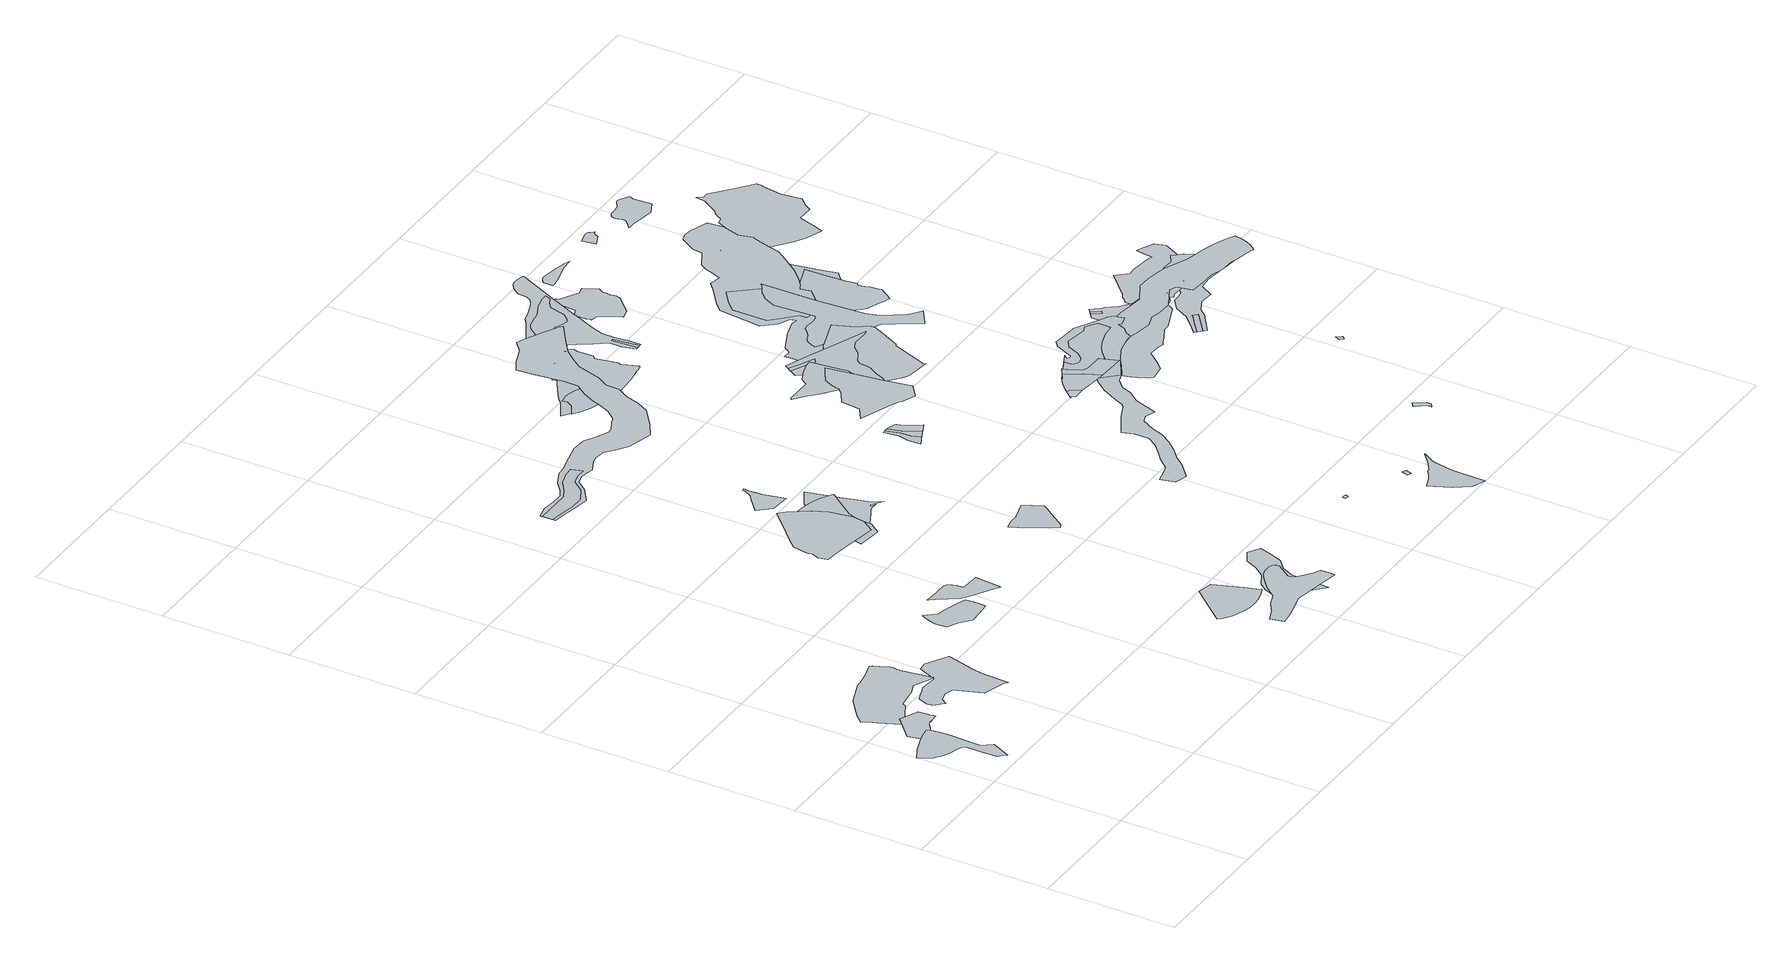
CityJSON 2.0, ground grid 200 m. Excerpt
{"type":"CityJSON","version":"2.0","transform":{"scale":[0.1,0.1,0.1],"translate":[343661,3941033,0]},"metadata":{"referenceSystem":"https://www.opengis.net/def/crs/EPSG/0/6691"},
"CityObjects":{
"object1":{"type":"GenericCityObject","attributes":{"prefecture":"14","disasterType":"1","areaType":"1","zoneNumber":"151-H26-34009","zoneName":"川尻9","status":"0"},"geometry":[{"type":"MultiSurface","lod":"1","boundaries":[[[0,1,2,3,4,5,6,7,8,9,10,11,12,13,14,15,16,17,18,19,20,21,22,23,24,25,26,27,28,29,30,31,32]]]}]},
"object2":{"type":"GenericCityObject","attributes":{"prefecture":"14","disasterType":"1","areaType":"1","zoneNumber":"151-H26-34009","zoneName":"川尻9","status":"0"},"geometry":[{"type":"MultiSurface","lod":"1","boundaries":[[[33,34,35,36,37,38,39,40,41,42,43,44,45,46,47,48,49,50,51,52]]]}]},
"object3":{"type":"GenericCityObject","attributes":{"prefecture":"14","disasterType":"1","areaType":"1","zoneNumber":"151-H26-34009","zoneName":"川尻9","status":"0"},"geometry":[{"type":"MultiSurface","lod":"1","boundaries":[[[53,54,55,56,57,58,59,60,61,62,63,64,65,66,67,68,69,70,71,72,73,74,75,76,77,78,79,80,81,82,83]]]}]},
"object4":{"type":"GenericCityObject","attributes":{"prefecture":"14","disasterType":"1","areaType":"2","zoneNumber":"151-H26-34009","zoneName":"川尻9","status":"0"},"geometry":[{"type":"MultiSurface","lod":"1","boundaries":[[[84,85,86,87,65,66,67,68,69,70,71,72,88,89,90,91,92,93,94]]]}]},
"object5":{"type":"GenericCityObject","attributes":{"prefecture":"14","disasterType":"1","areaType":"1","zoneNumber":"151-H26-34009","zoneName":"川尻9","status":"0"},"geometry":[{"type":"MultiSurface","lod":"1","boundaries":[[[95,96,97,98,99,100,101,102,103,104,105,106,107,108,109,110,111,112,113,114,115,116,117,118,119,120,121,122,123]]]}]},
"object6":{"type":"GenericCityObject","attributes":{"prefecture":"14","disasterType":"1","areaType":"1","zoneNumber":"151-H26-34008","zoneName":"川尻8","status":"0"},"geometry":[{"type":"MultiSurface","lod":"1","boundaries":[[[124,125,126,127,128,129,130,131,132,133,134,135,136,137,138,139,140,141,142,143,144]]]}]},
"object7":{"type":"GenericCityObject","attributes":{"prefecture":"14","disasterType":"1","areaType":"1","zoneNumber":"151-H26-34008","zoneName":"川尻8","status":"0"},"geometry":[{"type":"MultiSurface","lod":"1","boundaries":[[[145,146,147,148,149,150,151,152,153,154,155,156,157,158,159,160,161,162,163,164,165,166,167]]]}]},
"object8":{"type":"GenericCityObject","attributes":{"prefecture":"14","disasterType":"2","areaType":"1","zoneNumber":81952,"zoneName":"小松川左支流1","status":"0"},"geometry":[{"type":"MultiSurface","lod":"1","boundaries":[[[168,169,170,171,172,173,174,175,176,177,178,179,180,181,182,183,184,185,186]]]}]},
"object9":{"type":"GenericCityObject","attributes":{"prefecture":"14","disasterType":"2","areaType":"1","zoneNumber":81913,"zoneName":"小松川右支流1","status":"0"},"geometry":[{"type":"MultiSurface","lod":"1","boundaries":[[[187,188,189,190,191,192,193,194,195,196,197,198,199,200,201,202,203,204,205,206,207,208,209,210,211,212,213,214,215,216]]]}]},
"object10":{"type":"GenericCityObject","attributes":{"prefecture":"14","disasterType":"1","areaType":"1","zoneNumber":"151-H26-34003","zoneName":"川尻3","status":"0"},"geometry":[{"type":"MultiSurface","lod":"1","boundaries":[[[217,218,219,220,221,222,223,224,225,226,227,228,229,230,231,232,233,234,235,236,237,238,239]]]}]},
"object11":{"type":"GenericCityObject","attributes":{"prefecture":"14","disasterType":"2","areaType":"2","zoneNumber":81933,"zoneName":"宝沢","status":"0"},"geometry":[{"type":"MultiSurface","lod":"1","boundaries":[[[240,241,242,243,244,245,246,247,248,249,250,251,252,253,254,255,256]]]}]},
"object12":{"type":"GenericCityObject","attributes":{"prefecture":"14","disasterType":"2","areaType":"1","zoneNumber":81914,"zoneName":"小松川左支流2","status":"0"},"geometry":[{"type":"MultiSurface","lod":"1","boundaries":[[[257,258,259,260,261,262,263,264,265,266,267,268,269,270,271,272,273,274,275,276,277,278,279,280,281]]]}]},
"object13":{"type":"GenericCityObject","attributes":{"prefecture":"14","disasterType":"2","areaType":"1","zoneNumber":81946,"zoneName":"本沢右支流1","status":"0"},"geometry":[{"type":"MultiSurface","lod":"1","boundaries":[[[282,283,284,285,286,287,288,289,290,291,292,293,294,295,296,297,298,299,300,301,302,303]]]}]},
"object14":{"type":"GenericCityObject","attributes":{"prefecture":"14","disasterType":"1","areaType":"1","zoneNumber":"151-H26-34003","zoneName":"川尻3","status":"0"},"geometry":[{"type":"MultiSurface","lod":"1","boundaries":[[[304,305,306,307,308,309,310,311,312,313,314,315,316,317,318,319,320,321,322,323,324,325,326,327,328,329]]]}]},
"object15":{"type":"GenericCityObject","attributes":{"prefecture":"14","disasterType":"1","areaType":"1","zoneNumber":"151-H26-34003","zoneName":"川尻3","status":"0"},"geometry":[{"type":"MultiSurface","lod":"1","boundaries":[[[330,331,332,333,334,335,336,337,338,339,340,341,342,343,344,345,346,347,348,349,350]]]}]},
"object16":{"type":"GenericCityObject","attributes":{"prefecture":"14","disasterType":"1","areaType":"2","zoneNumber":"151-H26-34003","zoneName":"川尻3","status":"0"},"geometry":[{"type":"MultiSurface","lod":"1","boundaries":[[[351,352,353,333,334,335,336,354,355,356,357,348,349,358]]]}]},
"object17":{"type":"GenericCityObject","attributes":{"prefecture":"14","disasterType":"1","areaType":"1","zoneNumber":"151-H26-34008","zoneName":"川尻8","status":"0"},"geometry":[{"type":"MultiSurface","lod":"1","boundaries":[[[359,360,361,362,363,364,365,366,367,368,369,370,371,372,373,374,375,376,377]]]}]},
"object18":{"type":"GenericCityObject","attributes":{"prefecture":"14","disasterType":"2","areaType":"1","zoneNumber":81933,"zoneName":"宝沢","status":"0"},"geometry":[{"type":"MultiSurface","lod":"1","boundaries":[[[378,379,380,381,382,383,384,385,386,387,388,389,390,391,392,393,394,395,396,397,398,399,400,401,402,403,404,405,406,407,408,409,410,411,412,413,414,415,416,417,418,419,420,421,422,423,424,425,426,427,428,429,430,431,432,433,434,435,436,437,438,439,440,441]]]}]},
"object19":{"type":"GenericCityObject","attributes":{"prefecture":"14","disasterType":"1","areaType":"2","zoneNumber":"151-H26-34001","zoneName":"川尻1","status":"0"},"geometry":[{"type":"MultiSurface","lod":"1","boundaries":[[[442,443,444,445,446,447,448,449,450,451,452,453,454,455,456,457,458,459,460,461,462]]]}]},
"object20":{"type":"GenericCityObject","attributes":{"prefecture":"14","disasterType":"2","areaType":"2","zoneNumber":81915,"zoneName":"小松川左支流3","status":"0"},"geometry":[{"type":"MultiSurface","lod":"1","boundaries":[[[463,464,465,466,467]]]}]},
"object21":{"type":"GenericCityObject","attributes":{"prefecture":"14","disasterType":"1","areaType":"1","zoneNumber":"151-H26-34001","zoneName":"川尻1","status":"0"},"geometry":[{"type":"MultiSurface","lod":"1","boundaries":[[[468,469,470,471,472,473,474,475,476,477,478,479,480,481,482,483,484,485,486,487,488,489,490,491,492,493,494,495]]]}]},
"object22":{"type":"GenericCityObject","attributes":{"prefecture":"14","disasterType":"1","areaType":"2","zoneNumber":"151-H26-34003","zoneName":"川尻3","status":"0"},"geometry":[{"type":"MultiSurface","lod":"1","boundaries":[[[496,497,498,499,500,501,502,503,504,505,506,507]]]}]},
"object23":{"type":"GenericCityObject","attributes":{"prefecture":"14","disasterType":"1","areaType":"1","zoneNumber":"151-H26-34003","zoneName":"川尻3","status":"0"},"geometry":[{"type":"MultiSurface","lod":"1","boundaries":[[[508,499,500,501,509,510,511,512,513,514,515,516,517,518,505,506,519,520,521]]]}]},
"object24":{"type":"GenericCityObject","attributes":{"prefecture":"14","disasterType":"1","areaType":"1","zoneNumber":"151-H26-34001","zoneName":"川尻1","status":"0"},"geometry":[{"type":"MultiSurface","lod":"1","boundaries":[[[522,523,524,525,526,527,528,529,530,531,532,533,534,535,536,537,538,539,540,541,542,543,544,545,546,547,548,549,550,551,552,553,554,555,556,557,558,559,560]]]}]},
"object25":{"type":"GenericCityObject","attributes":{"prefecture":"14","disasterType":"1","areaType":"2","zoneNumber":"151-H26-34001","zoneName":"川尻1","status":"0"},"geometry":[{"type":"MultiSurface","lod":"1","boundaries":[[[561,527,528,529,562,563,564,565,566,567,568,569,570,571,572,573,574,575,576,577,578,579,580,581]]]}]},
"object26":{"type":"GenericCityObject","attributes":{"prefecture":"14","disasterType":"2","areaType":"2","zoneNumber":81916,"zoneName":"小松川左支流4","status":"0"},"geometry":[{"type":"MultiSurface","lod":"1","boundaries":[[[582,583,584,585,586]]]}]},
"object27":{"type":"GenericCityObject","attributes":{"prefecture":"14","disasterType":"1","areaType":"1","zoneNumber":"151-H26-34011","zoneName":"川尻11","status":"0"},"geometry":[{"type":"MultiSurface","lod":"1","boundaries":[[[587,588,589,590,591,592,593,594,595,596,597,598,599,600,601,602,603,604,605,606]]]}]},
"object28":{"type":"GenericCityObject","attributes":{"prefecture":"14","disasterType":"2","areaType":"1","zoneNumber":81947,"zoneName":"本沢右支流2","status":"0"},"geometry":[{"type":"MultiSurface","lod":"1","boundaries":[[[607,608,609,610,611,612,613,614,615,616,617,618,619,620,621,622,623,624,625]]]}]},
"object29":{"type":"GenericCityObject","attributes":{"prefecture":"14","disasterType":"1","areaType":"1","zoneNumber":"151-H26-34002","zoneName":"川尻2","status":"0"},"geometry":[{"type":"MultiSurface","lod":"1","boundaries":[[[626,627,628,629,630,631,632,633,634,635,636,637,638,639,640,641,642,643,644,645,646,647,648]]]}]},
"object30":{"type":"GenericCityObject","attributes":{"prefecture":"14","disasterType":"1","areaType":"2","zoneNumber":"151-H26-34002","zoneName":"川尻2","status":"0"},"geometry":[{"type":"MultiSurface","lod":"1","boundaries":[[[627,628,629,630,631,632,633,649,650,651,652,653,654,640,655,656,657,658,659]]]}]},
"object31":{"type":"GenericCityObject","attributes":{"prefecture":"14","disasterType":"2","areaType":"2","zoneNumber":81947,"zoneName":"本沢右支流2","status":"0"},"geometry":[{"type":"MultiSurface","lod":"1","boundaries":[[[660,661,662,663,664,665,666]]]}]},
"object32":{"type":"GenericCityObject","attributes":{"prefecture":"14","disasterType":"1","areaType":"1","zoneNumber":"151-H26-34001","zoneName":"川尻1","status":"0"},"geometry":[{"type":"MultiSurface","lod":"1","boundaries":[[[667,668,669,670,671,672,673,674,675,676,677,678,679,680,681,682,683,684,685,686,687,688,689,690,691,692,693,694,695,696,697,698,699,700,701,702,703,704,705,706,707,708,709,710,711,712,713,714,715,716,717,718,719,720,721]]]}]},
"object33":{"type":"GenericCityObject","attributes":{"prefecture":"14","disasterType":"2","areaType":"2","zoneNumber":81932,"zoneName":"境川右支流1","status":"0"},"geometry":[{"type":"MultiSurface","lod":"1","boundaries":[[[722,723,724,725,726,727,728]]]}]},
"object34":{"type":"GenericCityObject","attributes":{"prefecture":"14","disasterType":"2","areaType":"2","zoneNumber":81948,"zoneName":"本沢左支流1","status":"0"},"geometry":[{"type":"MultiSurface","lod":"1","boundaries":[[[729,730,731,732,733,734,735,736,737]]]}]},
"object35":{"type":"GenericCityObject","attributes":{"prefecture":"14","disasterType":"2","areaType":"1","zoneNumber":81932,"zoneName":"境川右支流1","status":"0"},"geometry":[{"type":"MultiSurface","lod":"1","boundaries":[[[738,739,740,741,742,743,744,745,746,747,748,749,750,751,752,753,754,755,756,757,758,759,760,761,762,763,764,765,766,767,768,769,770,771,772,773]]]}]},
"object36":{"type":"GenericCityObject","attributes":{"prefecture":"14","disasterType":"2","areaType":"1","zoneNumber":81948,"zoneName":"本沢左支流1","status":"0"},"geometry":[{"type":"MultiSurface","lod":"1","boundaries":[[[774,775,776,777,778,779,780,781,782,783,784,785,786,787,788,789,790,791,792,793,794]]]}]},
"object37":{"type":"GenericCityObject","attributes":{"prefecture":"14","disasterType":"1","areaType":"1","zoneNumber":"151-H26-34002","zoneName":"川尻2","status":"0"},"geometry":[{"type":"MultiSurface","lod":"1","boundaries":[[[795,796,797,798,799,800,801,802,803,804,805,806,807,808,809,810,811,812,813,814,815,816,817,818,819,820,821,822,823]]]}]},
"object38":{"type":"GenericCityObject","attributes":{"prefecture":"14","disasterType":"1","areaType":"2","zoneNumber":"151-H26-34001","zoneName":"川尻1","status":"0"},"geometry":[{"type":"MultiSurface","lod":"1","boundaries":[[[824,825,826,827,828,829,830,831,687,689,690,691,692,693,694,695,696,697,698,699,700,701,702,703]]]}]},
"object39":{"type":"GenericCityObject","attributes":{"prefecture":"14","disasterType":"1","areaType":"2","zoneNumber":"151-H26-34007","zoneName":"川尻7","status":"0"},"geometry":[{"type":"MultiSurface","lod":"1","boundaries":[[[832,833,834,835,836,837,838,839,840,841,842,843,844,845,846,847,848,849]]]}]},
"object40":{"type":"GenericCityObject","attributes":{"prefecture":"14","disasterType":"1","areaType":"1","zoneNumber":"151-H26-34007","zoneName":"川尻7","status":"0"},"geometry":[{"type":"MultiSurface","lod":"1","boundaries":[[[844,845,846,847,848,850,851,852,853,854,855,856,835,836,837,838,857,858,859,860,861,862,863,864,865,843]]]}]},
"object41":{"type":"GenericCityObject","attributes":{"prefecture":"14","disasterType":"1","areaType":"1","zoneNumber":"151-H26-34001","zoneName":"川尻1","status":"0"},"geometry":[{"type":"MultiSurface","lod":"1","boundaries":[[[866,867,868,869,870,871,872,873,874,875,876,877,878,879,880,881,882,883,884,885,886,887,888,889,890,891,892,893,894,895,896]]]}]},
"object42":{"type":"GenericCityObject","attributes":{"prefecture":"14","disasterType":"1","areaType":"2","zoneNumber":"151-H26-34001","zoneName":"川尻1","status":"0"},"geometry":[{"type":"MultiSurface","lod":"1","boundaries":[[[897,898,899,900,901,902,903,904,905,906,907,908,909,910,911,912]]]}]},
"object43":{"type":"GenericCityObject","attributes":{"prefecture":"14","disasterType":"2","areaType":"2","zoneNumber":81917,"zoneName":"小松川左支流5","status":"0"},"geometry":[{"type":"MultiSurface","lod":"1","boundaries":[[[913,914,915,916,917,918,919]]]}]},
"object44":{"type":"GenericCityObject","attributes":{"prefecture":"14","disasterType":"1","areaType":"2","zoneNumber":"151-H26-34007","zoneName":"川尻7","status":"0"},"geometry":[{"type":"MultiSurface","lod":"1","boundaries":[[[920,921,922,923,924,925,926,927,928,929,930,931,932,933,934,935,936,937,938,939,940,941,942,943,944,945,946,947,948]]]}]},
"object45":{"type":"GenericCityObject","attributes":{"prefecture":"14","disasterType":"2","areaType":"1","zoneNumber":81930,"zoneName":"本沢右支流3","status":"0"},"geometry":[{"type":"MultiSurface","lod":"1","boundaries":[[[949,950,951,952,953,954,955,956,957,958,959,960,961,962,963,964,965,966,967,968,969,970,971,972,973,974,975,976,977,978,979,980,981,982,983,984,985,986,987]]]}]},
"object46":{"type":"GenericCityObject","attributes":{"prefecture":"14","disasterType":"1","areaType":"1","zoneNumber":"151-H26-34007","zoneName":"川尻7","status":"0"},"geometry":[{"type":"MultiSurface","lod":"1","boundaries":[[[988,989,990,991,992,993,994,995,996,997,998,999,1000,1001,1002,1003,1004,1005,1006,1007,1008,1009,1010,1011,1012,1013,1014,1015,1016,1017,1018,1019,1020,1021,1022,947,1023,1024,1025,1026,1027,1028,1029,1030]]]}]},
"object47":{"type":"GenericCityObject","attributes":{"prefecture":"14","disasterType":"1","areaType":"2","zoneNumber":"151-H26-34002","zoneName":"川尻2","status":"0"},"geometry":[{"type":"MultiSurface","lod":"1","boundaries":[[[1031,1032,1033,1034,1035,1036,1037,1038,1039,1040,1041,1042,1043,1044,1045,1046,1047,1048]]]}]},
"object48":{"type":"GenericCityObject","attributes":{"prefecture":"14","disasterType":"2","areaType":"1","zoneNumber":81924,"zoneName":"穴川右支流1","status":"0"},"geometry":[{"type":"MultiSurface","lod":"1","boundaries":[[[1049,1050,1051,1052,1053,1054,1055,1056,1057,1058,1059,1060,1061,1062,1063,1064,1065,1066,1067,1068,1069,1070,1071,1072,1073,1074,1075,1076,1077,1078,1079,1080,1081,1082,1083,1084,1085,1086,1087,1088,1089,1090,1091,1092,1093,1094,1095,1096,1097,1098,1099,1100,1101,1102,1103,1104,1105,1106,1107,1108,1109,1110,1111,1112,1113,1114,1115,1116,1117,1118,1119,1120,1121,1122,1123,1124,1125]]]}]},
"object49":{"type":"GenericCityObject","attributes":{"prefecture":"14","disasterType":"2","areaType":"2","zoneNumber":81930,"zoneName":"本沢右支流3","status":"0"},"geometry":[{"type":"MultiSurface","lod":"1","boundaries":[[[1126,1127,1128,1129,1130,1131,1132]]]}]},
"object50":{"type":"GenericCityObject","attributes":{"prefecture":"14","disasterType":"1","areaType":"1","zoneNumber":"151-H26-34001","zoneName":"川尻1","status":"0"},"geometry":[{"type":"MultiSurface","lod":"1","boundaries":[[[1133,1134,1135,1136,1137,1138,1139,1140,1141,1142,1143,1144,1145,1146,1147,1148]]]}]},
"object51":{"type":"GenericCityObject","attributes":{"prefecture":"14","disasterType":"1","areaType":"1","zoneNumber":"151-H26-34002","zoneName":"川尻2","status":"0"},"geometry":[{"type":"MultiSurface","lod":"1","boundaries":[[[1149,1150,1151,1152,1153,1154,1155,1156,1157,1158,1159,1160,1161,1162,1163,1164,1165,1166,1167,1168,1169,1170,1171,1172,1173,1174,1175,1176,1177,1178,1179,1180,1181,1182,1183,1184,1185,1186,1187,1188,1189,1190,1191,1192,1193,1194,1195,1196,1197,1198,1199,1200,1201,1202,1203,1204,1205,1206]]]}]},
"object52":{"type":"GenericCityObject","attributes":{"prefecture":"14","disasterType":"1","areaType":"1","zoneNumber":"151-H26-34007","zoneName":"川尻7","status":"0"},"geometry":[{"type":"MultiSurface","lod":"1","boundaries":[[[1207,1208,1209,1210,1211,1212,1213,1214,1215,1216,1217,1218,1219,1220,1221,1222,1223,1224,1225,1226,1227,1228,1229,1230,1231,1232,1233,1234,1235,1236,1237,1238,1239,1240,1241]]]}]},
"object53":{"type":"GenericCityObject","attributes":{"prefecture":"14","disasterType":"1","areaType":"1","zoneNumber":"151-H26-34002","zoneName":"川尻2","status":"0"},"geometry":[{"type":"MultiSurface","lod":"1","boundaries":[[[1242,1243,1244,1245,1246,1247,1248,1249,1250,1251,1252,1253,1254,1255,1256,1257,1258,1259,1260,1261,1262,1263,1264,1265,1266,1267,1268,1269,1270,1271]]]}]},
"object54":{"type":"GenericCityObject","attributes":{"prefecture":"14","disasterType":"2","areaType":"1","zoneNumber":81949,"zoneName":"本沢右支流4","status":"0"},"geometry":[{"type":"MultiSurface","lod":"1","boundaries":[[[1272,1273,1274,1275,1276,1277,1278,1279,1280,1281,1282,1283,1284,1285,1286,1287,1288,1289,1290,1291,1292,1293,1294,1295]]]}]},
"object55":{"type":"GenericCityObject","attributes":{"prefecture":"14","disasterType":"2","areaType":"2","zoneNumber":81927,"zoneName":"穴川左支流1","status":"0"},"geometry":[{"type":"MultiSurface","lod":"1","boundaries":[[[1296,1297,1298,1299,1300]]]}]},
"object56":{"type":"GenericCityObject","attributes":{"prefecture":"14","disasterType":"2","areaType":"2","zoneNumber":81922,"zoneName":"穴川右支流2","status":"0"},"geometry":[{"type":"MultiSurface","lod":"1","boundaries":[[[1301,1302,1303,1304,1305,1306,1307,1308,1309]]]}]},
"object57":{"type":"GenericCityObject","attributes":{"prefecture":"14","disasterType":"2","areaType":"2","zoneNumber":81921,"zoneName":"穴川右支流4","status":"0"},"geometry":[{"type":"MultiSurface","lod":"1","boundaries":[[[1310,1311,1312,1313,1314]]]}]},
"object58":{"type":"GenericCityObject","attributes":{"prefecture":"14","disasterType":"2","areaType":"1","zoneNumber":81927,"zoneName":"穴川左支流1","status":"0"},"geometry":[{"type":"MultiSurface","lod":"1","boundaries":[[[1315,1316,1317,1318,1319,1320,1321,1322,1323,1324,1325,1326,1327,1328,1329,1330,1331,1332,1333,1334,1335,1336,1337,1338]]]}]},
"object59":{"type":"GenericCityObject","attributes":{"prefecture":"14","disasterType":"1","areaType":"1","zoneNumber":"151-H26-34001","zoneName":"川尻1","status":"0"},"geometry":[{"type":"MultiSurface","lod":"1","boundaries":[[[1339,1340,1341,1342,1343,1344,1345,1346,1347,1348]]]}]},
"object60":{"type":"GenericCityObject","attributes":{"prefecture":"14","disasterType":"1","areaType":"2","zoneNumber":"151-H26-34001","zoneName":"川尻1","status":"0"},"geometry":[{"type":"MultiSurface","lod":"1","boundaries":[[[1345,1347,1348,1349,1350,1351,1352]]]}]},
"object61":{"type":"GenericCityObject","attributes":{"prefecture":"14","disasterType":"1","areaType":"1","zoneNumber":"151-H26-34007","zoneName":"川尻7","status":"0"},"geometry":[{"type":"MultiSurface","lod":"1","boundaries":[[[1353,1354,1355,1356,1357,1358,1359,1360,1361,1362,1363,1364,1365,1366,1367]]]}]},
"object62":{"type":"GenericCityObject","attributes":{"prefecture":"14","disasterType":"2","areaType":"1","zoneNumber":81922,"zoneName":"穴川右支流2","status":"0"},"geometry":[{"type":"MultiSurface","lod":"1","boundaries":[[[1368,1369,1370,1371,1372,1373,1374,1375,1376,1377,1378,1379,1380,1381,1382,1383,1384,1385,1386,1387,1388,1389,1390,1391,1392,1393,1394,1395,1396,1397,1398,1399,1400,1401]]]}]},
"object63":{"type":"GenericCityObject","attributes":{"prefecture":"14","disasterType":"1","areaType":"1","zoneNumber":"151-H26-34001","zoneName":"川尻1","status":"0"},"geometry":[{"type":"MultiSurface","lod":"1","boundaries":[[[1402,1403,1404,1405,1406,1407,1408,1409,1410,1411,1412,1413,1414,1415,1416,1417,1418,1419,1420,1421,1422,1423,1424,1425,1426,1427,1428,1429]]]}]},
"object64":{"type":"GenericCityObject","attributes":{"prefecture":"14","disasterType":"1","areaType":"1","zoneNumber":"151-H26-34007","zoneName":"川尻7","status":"0"},"geometry":[{"type":"MultiSurface","lod":"1","boundaries":[[[1430,1431,1432,1433,1434,1435,1436,1437,1438,1439,1440,1441,1442,1443,1444,1445,1446,1447,1448,1449,1450,1451,1452,1453,1454,1455,1456,1457,1458,1459,1460,1461,1462,1463,1464,1465,1466,1467,1468,1469,1470]]]}]},
"object65":{"type":"GenericCityObject","attributes":{"prefecture":"14","disasterType":"1","areaType":"2","zoneNumber":"151-H26-34001","zoneName":"川尻1","status":"0"},"geometry":[{"type":"MultiSurface","lod":"1","boundaries":[[[1471,1472,1473,1474,1411,1412,1413,1414,1415,1416,1417,1418,1419,1420,1421,1422,1475]]]}]},
"object66":{"type":"GenericCityObject","attributes":{"prefecture":"14","disasterType":"1","areaType":"2","zoneNumber":"151-H26-34007","zoneName":"川尻7","status":"0"},"geometry":[{"type":"MultiSurface","lod":"1","boundaries":[[[1476,1477,1478,1479,1480,1481,1482,1483,1484,1485,1486,1487,1488,1489,1490,1491,1447,1492,1493,1494,1495,1496,1497,1498,1499,1500,1501,1502,1503,1504,1505,1506,1507,1508,1509,1510]]]}]},
"object67":{"type":"GenericCityObject","attributes":{"prefecture":"14","disasterType":"1","areaType":"1","zoneNumber":"151-H26-34002","zoneName":"川尻2","status":"0"},"geometry":[{"type":"MultiSurface","lod":"1","boundaries":[[[1511,1512,1513,1514,1515,1516,1517,1518,1519,1520,1521,1522,1523,1524,1525,1526,1527,1528,1529,1530,1531,1532,1533,1534,1535,1536,1537,1538,1539,1540,1541,1542,1543,1544,1545,1546]]]}]}
},
"vertices":[
[697,2185,0],[700,2192,0],[835,2479,0],[837,2480,0],[843,2483,0],[718,2630,0],[720,2681,0],[739,3134,0],[730,3301,0],[726,3348,0],[723,3372,0],[722,3375,0],[715,3402,0],[681,3465,0],[552,3449,0],[407,3399,0],[194,3326,0],[6,3226,0],[55,3139,0],[90,3076,0],[126,3028,0],[166,2998,0],[208,2968,0],[271,2931,0],[365,2890,0],[466,2862,0],[503,2845,0],[523,2835,0],[573,2800,0],[586,2785,0],[589,2513,0],[592,2291,0],[658,2238,0],
[486,3330,0],[708,3416,0],[714,3418,0],[763,3448,0],[800,3479,0],[826,3502,0],[835,3507,0],[853,3517,0],[876,3526,0],[931,3522,0],[877,3543,0],[941,3529,0],[1066,3534,0],[1059,3572,0],[1052,3633,0],[1052,3636,0],[1049,3703,0],[1044,3803,0],[760,3925,0],[419,3612,0],
[433,4350,0],[471,4263,0],[524,4140,0],[665,3815,0],[873,3915,0],[1091,4033,0],[1114,4097,0],[1112,4082,0],[1426,4130,0],[1596,4192,0],[1801,4083,0],[1913,4055,0],[1839,4549,0],[1838,4555,0],[1839,4593,0],[1845,4616,0],[1848,4646,0],[1848,4676,0],[1841,4707,0],[1821,4753,0],[1793,4811,0],[1783,4837,0],[1745,4929,0],[1714,4961,0],[1487,4889,0],[1283,4856,0],[1214,4850,0],[850,4717,0],[678,4585,0],[529,4469,0],[431,4354,0],
[1364,4446,0],[1531,4509,0],[1735,4497,0],[1851,4469,0],[1806,4784,0],[1722,4811,0],[1494,4737,0],[1314,4699,0],[1192,4680,0],[1164,4472,0],[1154,4398,0],
[1921,3253,0],[1951,3237,0],[2042,3208,0],[2190,3170,0],[2256,3142,0],[2313,3106,0],[2317,3205,0],[2324,3409,0],[2337,3552,0],[2359,3700,0],[2391,3808,0],[2486,4135,0],[2148,4334,0],[2012,4320,0],[1881,4024,0],[1615,4047,0],[1338,3952,0],[1276,3796,0],[1293,3726,0],[1304,3707,0],[1307,3702,0],[1319,3680,0],[1335,3659,0],[1349,3646,0],[1366,3629,0],[1422,3578,0],[1482,3672,0],[1618,3707,0],[1765,3672,0],
[3122,4543,0],[3287,4457,0],[3456,4318,0],[3618,4334,0],[3858,4352,0],[3862,4460,0],[3862,4490,0],[3863,4500,0],[3859,4565,0],[3859,4567,0],[3846,4666,0],[3699,4719,0],[3484,4779,0],[3350,4805,0],[3209,4975,0],[3207,4972,0],[3168,4884,0],[3140,4822,0],[3123,4766,0],[3122,4758,0],[3116,4717,0],
[3592,5114,0],[3599,5104,0],[3651,5033,0],[3753,4891,0],[3805,4822,0],[3828,4780,0],[3851,4747,0],[3896,4701,0],[3948,4669,0],[4214,4510,0],[4377,4412,0],[4414,4828,0],[4396,4830,0],[4122,4846,0],[4109,4949,0],[4106,4975,0],[4089,5019,0],[4083,5030,0],[4069,5055,0],[4051,5076,0],[4016,5102,0],[3713,5102,0],[3591,5118,0],
[5522,1208,0],[5632,1187,0],[5743,1182,0],[5854,1192,0],[5963,1218,0],[6067,1258,0],[6107,1281,0],[6101,1299,0],[6025,1517,0],[5949,1735,0],[5873,1953,0],[5638,1998,0],[5487,1823,0],[5336,1648,0],[5146,1434,0],[5197,1382,0],[5247,1342,0],[5321,1290,0],[5394,1254,0],
[6936,674,0],[6928,816,0],[6831,876,0],[6696,980,0],[6644,1020,0],[6602,1070,0],[6582,1141,0],[6745,1372,0],[6748,1407,0],[6741,1433,0],[6708,1462,0],[6671,1473,0],[6618,1479,0],[6549,1481,0],[6470,1457,0],[6407,1420,0],[6330,1363,0],[6188,1236,0],[6040,1058,0],[5851,993,0],[5693,881,0],[5505,808,0],[5558,600,0],[5757,629,0],[5968,676,0],[6160,732,0],[6388,693,0],[6616,654,0],[6843,615,0],[6932,600,0],
[4756,6680,0],[4758,6681,0],[4903,6877,0],[4922,7056,0],[4873,7416,0],[4873,7417,0],[4873,7419,0],[4778,7630,0],[4579,7912,0],[4480,8009,0],[4148,7680,0],[4116,7649,0],[3920,7453,0],[3849,7383,0],[3807,7148,0],[3817,7121,0],[3829,7082,0],[3777,6954,0],[3802,6859,0],[3807,6812,0],[3906,6804,0],[3967,6800,0],[4448,6727,0],
[2818,10594,0],[3020,10566,0],[3223,10525,0],[3446,10526,0],[3667,10646,0],[3795,10810,0],[3953,10851,0],[4098,10850,0],[4054,11024,0],[3912,11012,0],[3703,10948,0],[3543,10833,0],[3396,10752,0],[3210,10749,0],[3010,10758,0],[2810,10751,0],[2817,10625,0],
[6621,876,0],[6629,1107,0],[6713,1291,0],[6871,1428,0],[6954,1612,0],[7006,1815,0],[6830,1926,0],[6638,1810,0],[6551,1628,0],[6432,1467,0],[6228,1359,0],[6133,1242,0],[6044,1029,0],[5914,899,0],[5884,837,0],[5881,776,0],[5903,741,0],[5939,723,0],[5986,718,0],[6119,745,0],[6225,764,0],[6340,746,0],[6440,664,0],[6607,504,0],[6612,646,0],
[4297,7640,0],[4387,7428,0],[4477,7215,0],[4449,7017,0],[4434,6817,0],[4386,6621,0],[4757,6575,0],[4897,6759,0],[4895,6961,0],[4971,7153,0],[5110,7337,0],[5249,7522,0],[5292,7578,0],[5221,7626,0],[5110,7684,0],[4993,7730,0],[4872,7764,0],[4748,7786,0],[4623,7794,0],[4498,7788,0],[4373,7770,0],[4255,7740,0],
[4478,6710,0],[4465,6634,0],[4917,6796,0],[4980,6819,0],[5143,6907,0],[5191,6938,0],[5249,6953,0],[5255,6953,0],[5278,6950,0],[5305,6950,0],[5336,6950,0],[5355,6946,0],[5319,6956,0],[5278,6984,0],[5292,7004,0],[5307,7011,0],[5471,6893,0],[5419,6979,0],[5387,7031,0],[5364,7090,0],[5329,7225,0],[5268,7473,0],[5148,7959,0],[4883,7811,0],[4629,7471,0],[4464,7163,0],
[4563,8114,0],[4568,8113,0],[4884,8091,0],[4812,8384,0],[4809,8398,0],[4803,8433,0],[4798,8476,0],[4792,8547,0],[4791,8593,0],[4792,8611,0],[4796,8711,0],[4793,8710,0],[4790,8710,0],[4763,8708,0],[4762,8699,0],[4754,8662,0],[4732,8614,0],[4726,8602,0],[4696,8558,0],[4615,8491,0],[4396,8307,0],
[4677,8320,0],[4682,8319,0],[4829,8317,0],[4793,8535,0],[4774,8530,0],[4769,8530,0],[4699,8563,0],[4561,8445,0],
[5823,4967,0],[5903,4826,0],[6004,4654,0],[6111,4468,0],[6165,4492,0],[6184,4515,0],[6190,4524,0],[6300,4677,0],[6425,4854,0],[6474,4927,0],[6402,5087,0],[6334,5210,0],[6046,5127,0],[6041,5126,0],[5946,5125,0],[5908,5125,0],[5862,5118,0],[5824,5112,0],[5765,5092,0],
[6063,13042,0],[5883,12936,0],[5910,12672,0],[5935,12442,0],[5962,12217,0],[5955,11999,0],[5834,11835,0],[5736,11660,0],[5666,11471,0],[5590,11316,0],[5459,11163,0],[5371,11136,0],[5217,11055,0],[5150,11046,0],[4964,11121,0],[4769,11227,0],[4537,11248,0],[4281,11183,0],[4087,11135,0],[4029,11122,0],[3888,11108,0],[3665,11004,0],[3511,10881,0],[3384,10806,0],[3207,10808,0],[3005,10832,0],[2807,10787,0],[2821,10550,0],[3023,10520,0],[3226,10474,0],[3465,10438,0],[3695,10604,0],[3827,10763,0],[3966,10800,0],[4117,10774,0],[4184,10755,0],[4367,10848,0],[4478,10875,0],[4646,10851,0],[4794,10740,0],[4961,10623,0],[5363,10520,0],[5583,10650,0],[5877,10881,0],[5970,11060,0],[6048,11296,0],[6158,11463,0],[6164,11681,0],[6267,11854,0],[6335,12043,0],[6390,12242,0],[6511,12407,0],[6649,12565,0],[6835,12701,0],[7177,12935,0],[7121,12983,0],[6971,13065,0],[6887,13108,0],[6802,13150,0],[6717,13190,0],[6631,13228,0],[6544,13265,0],[6499,13284,0],[6334,13141,0],
[5395,11644,0],[5493,11588,0],[5558,11564,0],[5626,11541,0],[5789,11494,0],[5868,11472,0],[5870,11604,0],[5941,11705,0],[5955,11901,0],[5929,11919,0],[5888,11945,0],[5858,11965,0],[5768,11995,0],[5700,12009,0],[5634,12012,0],[5586,12007,0],[5523,11997,0],[5511,11993,0],[5528,11921,0],[5467,11822,0],[5294,11721,0],
[8705,1493,0],[8707,1443,0],[8766,1437,0],[8777,1486,0],[8741,1490,0],
[5241,11763,0],[5400,11643,0],[5497,11587,0],[5562,11563,0],[5631,11540,0],[5789,11495,0],[6129,11398,0],[6122,11473,0],[6120,11606,0],[6177,11743,0],[6326,12062,0],[6389,12261,0],[6389,12264,0],[6294,12565,0],[5976,12346,0],[5879,12287,0],[5845,12266,0],[5751,12202,0],[5633,12127,0],[5551,12074,0],[5524,12049,0],[5458,11990,0],[5372,11936,0],[5361,11930,0],[5295,11891,0],[5192,11835,0],[5182,11829,0],[5166,11820,0],
[7114,7569,0],[7116,7403,0],[7165,7263,0],[7206,7283,0],[7238,7299,0],[7259,7310,0],[7311,7332,0],[7244,7424,0],[7163,7584,0],[7111,7779,0],[7106,7779,0],[7058,7777,0],
[7009,7185,0],[7358,7353,0],[7375,7360,0],[7450,7392,0],[7396,7457,0],[7296,7624,0],[7273,7730,0],[7245,7740,0],[7179,7765,0],[7165,7770,0],[7138,7776,0],[7011,7774,0],[7041,7547,0],[6995,7382,0],
[5988,12213,0],[6002,12096,0],[5983,11987,0],[5822,11756,0],[5695,11401,0],[6089,11425,0],[6431,11447,0],[6541,11462,0],[6644,11481,0],[6702,11492,0],[6707,11493,0],[6772,11502,0],[6801,11507,0],[6807,11533,0],[6813,11545,0],[6729,11768,0],[6727,11804,0],[6736,11810,0],[6675,12157,0],[6677,12159,0],[6720,12198,0],[6714,12453,0],[6735,12503,0],[6730,12517,0],[6699,12592,0],[6697,12595,0],[6671,12639,0],[6621,12726,0],[6557,12700,0],[6322,12826,0],[6315,12771,0],[6287,12716,0],[6245,12668,0],[6211,12627,0],[6157,12567,0],[6077,12477,0],[6018,12451,0],[5969,12421,0],[5915,12382,0],
[5986,11419,0],[6639,11480,0],[6642,11538,0],[6660,11590,0],[6596,11840,0],[6655,11949,0],[6675,11965,0],[6581,12293,0],[6583,12295,0],[6645,12345,0],[6633,12588,0],[6625,12599,0],[6593,12647,0],[6464,12585,0],[6341,12461,0],[6340,12459,0],[6242,12314,0],[6191,12176,0],[6170,12026,0],[6103,11870,0],[5980,11679,0],
[9678,1107,0],[9651,1008,0],[9699,983,0],[9732,1079,0],[9698,1096,0],
[9676,315,0],[9837,93,0],[10046,8,0],[10052,455,0],[10056,508,0],[10061,569,0],[10078,688,0],[10106,825,0],[10142,922,0],[10181,987,0],[10228,1064,0],[10233,1072,0],[10084,944,0],[9904,811,0],[9878,819,0],[9796,761,0],[9783,752,0],[9700,703,0],[9696,701,0],[9529,634,0],
[7368,8361,0],[7163,8227,0],[7630,8049,0],[7813,7978,0],[7823,7948,0],[8038,7864,0],[8239,8026,0],[8195,8247,0],[8189,8281,0],[8159,8475,0],[8124,8703,0],[8039,9287,0],[7928,9228,0],[7767,9124,0],[7712,9017,0],[7681,8919,0],[7668,8855,0],[7583,8779,0],[7400,8662,0],
[7192,9228,0],[7266,9174,0],[7301,9145,0],[7340,9107,0],[7366,9080,0],[7402,9040,0],[7428,9017,0],[7430,9016,0],[7827,8712,0],[8095,8811,0],[8109,8918,0],[8129,8977,0],[8098,9240,0],[8070,9556,0],[7970,9545,0],[7912,9531,0],[7896,9527,0],[7816,9503,0],[7630,9417,0],[7586,9365,0],[7552,9310,0],[7130,9317,0],[7111,9286,0],
[7494,8967,0],[7708,8977,0],[7852,9081,0],[7934,9182,0],[7953,9337,0],[8010,9549,0],[7806,9421,0],[7749,9342,0],[7663,9206,0],[7289,9253,0],[7242,9191,0],
[8179,7978,0],[8053,8133,0],[8050,8169,0],[7976,8110,0],[7986,8079,0],[8122,7931,0],[8161,7963,0],
[6109,12481,0],[6252,12540,0],[6458,12598,0],[6648,12672,0],[6758,12737,0],[6839,12838,0],[6932,12926,0],[6986,12982,0],[7037,13013,0],[7101,13024,0],[7131,13015,0],[7154,12998,0],[7235,12969,0],[7295,12953,0],[7368,12989,0],[7447,13082,0],[7513,13333,0],[7613,13411,0],[7689,13440,0],[7730,13530,0],[7646,13530,0],[7635,13530,0],[7633,13530,0],[7516,13505,0],[7444,13485,0],[7308,13418,0],[7230,13389,0],[7140,13373,0],[7049,13354,0],[6997,13347,0],[6957,13327,0],[6917,13298,0],[6885,13268,0],[6863,13240,0],[6855,13228,0],[6820,13176,0],[6819,13175,0],[6788,13152,0],[6764,13139,0],[6683,13119,0],[6654,13107,0],[6575,13074,0],[6472,13023,0],[6417,12979,0],[6385,12940,0],[6353,12900,0],[6332,12862,0],[6326,12829,0],[6324,12792,0],[6311,12747,0],[6291,12714,0],[6206,12620,0],[6138,12540,0],[6128,12528,0],[6072,12474,0],
[7276,11786,0],[7250,11985,0],[7228,12183,0],[7196,12180,0],[7209,11980,0],[7214,11780,0],[7256,11784,0],
[7743,9670,0],[7925,9577,0],[8082,9494,0],[8093,9477,0],[8164,9532,0],[8147,9544,0],[7950,9635,0],[7776,9723,0],[7761,9699,0],
[6878,13354,0],[6452,13109,0],[6587,12922,0],[6722,12735,0],[6858,12548,0],[6993,12360,0],[7128,12173,0],[7126,11972,0],[7177,11776,0],[7306,11789,0],[7304,11990,0],[7273,12188,0],[7283,12390,0],[7354,12599,0],[7449,12809,0],[7543,13020,0],[7638,13231,0],[7732,13441,0],[8018,14048,0],[7968,14061,0],[7914,14072,0],[7856,14078,0],[7798,14075,0],[7750,14057,0],[7705,14025,0],[7667,13993,0],[7632,13951,0],[7591,13883,0],[7590,13814,0],[7581,13745,0],[7542,13666,0],[7450,13608,0],[7348,13566,0],[7231,13522,0],[7081,13484,0],[6991,13415,0],
[8345,8759,0],[8375,8848,0],[8380,8942,0],[8429,9006,0],[8497,9043,0],[8596,9096,0],[8704,9213,0],[8816,9267,0],[8950,9262,0],[9049,9252,0],[9136,9272,0],[8676,9450,0],[8462,9537,0],[8270,9615,0],[8248,9623,0],[7813,9782,0],[7669,9554,0],[7820,9344,0],[8065,8287,0],[8224,8500,0],[8266,8625,0],
[7769,8748,0],[8146,8420,0],[8339,8253,0],[8405,8212,0],[8473,8193,0],[8717,8164,0],[8816,8152,0],[8809,8172,0],[8810,8173,0],[8809,8174,0],[9012,8727,0],[9018,8734,0],[9026,8742,0],[9047,8747,0],[9282,9213,0],[9279,9243,0],[9272,9276,0],[9258,9309,0],[9252,9323,0],[9222,9369,0],[9168,9453,0],[9039,9772,0],[8825,9695,0],[8501,9584,0],[8305,9418,0],[8171,9398,0],[7854,9048,0],[7819,8936,0],[7753,8821,0],
[6819,13160,0],[6857,13158,0],[6958,13211,0],[7128,13289,0],[7349,13393,0],[7479,13471,0],[7586,13505,0],[7643,13519,0],
[9229,6092,0],[9275,6011,0],[9291,5951,0],[9313,5951,0],[9363,5949,0],[9439,5939,0],[9716,5908,0],[9780,5906,0],[9665,6151,0],[9578,6292,0],[9515,6391,0],[9463,6358,0],[9459,6355,0],[9377,6310,0],[9320,6270,0],[9255,6212,0],[9206,6164,0],[9169,6122,0],
[9123,6069,0],[9071,6010,0],[9057,5994,0],[9092,5996,0],[9119,5967,0],[9124,5946,0],[9224,5949,0],[10064,5897,0],[10216,5893,0],[10117,6165,0],[9915,6167,0],[9836,6169,0],[9765,6204,0],[9685,6344,0],[9639,6467,0],[9638,6467,0],
[7496,12840,0],[7498,12816,0],[7500,12776,0],[7501,12761,0],[7512,12697,0],[7516,12678,0],[7625,12662,0],[7794,12343,0],[7801,12343,0],[7932,12374,0],[7938,12374,0],[8196,12633,0],[8205,12665,0],[8208,12695,0],[8206,12732,0],[8206,12734,0],[8200,12754,0],[8205,12913,0],[8248,12987,0],[8244,12997,0],[8203,13077,0],[8187,13110,0],[8142,13199,0],[8032,13171,0],[7748,13334,0],[7739,13375,0],[7735,13374,0],[7652,13357,0],[7645,13356,0],[7612,12986,0],[7489,12940,0],
[7616,12852,0],[7616,12829,0],[7748,12502,0],[7756,12502,0],[7912,12535,0],[7916,12536,0],[8189,12795,0],[8122,13044,0],[8110,13060,0],[8075,13110,0],[7969,13074,0],[7822,12986,0],[7817,12984,0],[7698,12961,0],[7692,12960,0],[7614,12915,0],
[11202,1814,0],[11328,1658,0],[11320,1590,0],[11383,1636,0],[11392,1705,0],[11274,1867,0],[11230,1834,0],
[9578,6248,0],[9698,6098,0],[9920,5992,0],[9924,5992,0],[10153,6090,0],[10291,6212,0],[10380,6271,0],[10481,6322,0],[10705,6399,0],[10839,6412,0],[10895,6418,0],[10897,6491,0],[10898,6505,0],[10896,6558,0],[10890,6613,0],[10886,6624,0],[10730,6736,0],[10634,6694,0],[10291,6743,0],[10180,6665,0],[10092,6474,0],[9999,6370,0],[9934,6347,0],[9929,6347,0],[9882,6351,0],[9812,6404,0],[9805,6531,0],[9595,6429,0],[9526,6395,0],
[8564,9605,0],[8770,9501,0],[8976,9397,0],[9182,9293,0],[9388,9189,0],[9502,9025,0],[9597,8872,0],[9607,8855,0],[9703,8678,0],[9977,8858,0],[9803,8983,0],[9791,8999,0],[9690,9148,0],[9582,9316,0],[9520,9515,0],[9507,9745,0],[9494,9976,0],[9481,10206,0],[9474,10317,0],[9474,11129,0],[9424,11085,0],[9300,11009,0],[9177,10893,0],[9129,10793,0],[9096,10727,0],[9088,10690,0],[9131,10081,0],[9100,10050,0],[9064,10035,0],[8974,10024,0],[8849,10040,0],[8812,10038,0],[8778,10032,0],[8712,9966,0],[8638,9905,0],[8553,9868,0],[8500,9825,0],[8462,9746,0],[8436,9674,0],
[10504,6023,0],[10506,6025,0],[10591,6040,0],[10775,6070,0],[10834,6066,0],[10888,6175,0],[10958,6238,0],[11011,6383,0],[11044,6329,0],[11046,6328,0],[11194,6369,0],[11176,6467,0],[11173,6483,0],[11165,6505,0],[11161,6516,0],[11146,6545,0],[11106,6583,0],[10969,6652,0],[10968,6652,0],[10959,6657,0],[10840,6724,0],[10790,6748,0],[10615,6850,0],[10587,6840,0],[10196,6876,0],[10107,6807,0],[10019,6612,0],[9981,6529,0],[9944,6515,0],[9939,6515,0],[9928,6525,0],[9906,6544,0],[9956,6605,0],[9920,6587,0],[9866,6561,0],[9416,6341,0],[9417,6340,0],[9420,6336,0],[9502,6205,0],[9589,6019,0],[9904,5689,0],[10270,5906,0],[10449,6001,0],
[8696,10596,0],[8875,10419,0],[9036,10269,0],[9037,10161,0],[9038,10161,0],[9144,10132,0],[9146,10132,0],[9232,10116,0],[9232,10242,0],[9258,10430,0],[9201,10636,0],[9172,10737,0],[9276,10847,0],[9456,10951,0],[9390,11029,0],[9050,11435,0],[8843,11277,0],[8697,11130,0],
[13749,5991,0],[13774,6107,0],[13666,6161,0],[13506,6229,0],[13263,6308,0],[13089,6334,0],[12918,6379,0],[12684,6485,0],[12569,6525,0],[12433,6556,0],[12227,6593,0],[12016,6594,0],[11707,6425,0],[11277,6481,0],[11158,6487,0],[10994,6489,0],[10883,6503,0],[10701,6495,0],[10486,6426,0],[10260,6323,0],[10145,6209,0],[9960,6101,0],[9798,6067,0],[9596,5867,0],[9453,5683,0],[9333,5468,0],[9262,5298,0],[9215,5253,0],[8972,5151,0],[8635,4955,0],[8686,4771,0],[8694,4542,0],[8589,4391,0],[8454,4266,0],[8303,4135,0],[8159,3980,0],[8062,3946,0],[7856,3898,0],[7904,3675,0],[8102,3622,0],[8333,3824,0],[8449,3970,0],[8600,4102,0],[8744,4262,0],[8866,4444,0],[8936,4637,0],[9041,4830,0],[9155,4874,0],[9309,4815,0],[9444,5185,0],[9577,5352,0],[9634,5513,0],[9769,5636,0],[9926,5691,0],[10110,5802,0],[10273,5916,0],[10454,6009,0],[10617,6044,0],[10810,6071,0],[10976,6029,0],[11202,5996,0],[11403,6061,0],[11560,6024,0],[11787,6022,0],[11973,6120,0],[12126,6198,0],[12237,6158,0],[12287,5912,0],[12584,5897,0],[12748,5897,0],[12926,5831,0],[13182,5819,0],[13223,5793,0],[13537,5735,0],[13604,5718,0],[13676,5813,0],[13720,5892,0],
[9862,8782,0],[9730,8935,0],[9720,8952,0],[9672,8921,0],[9684,8905,0],[9787,8733,0],[9821,8755,0],
[8014,13590,0],[8013,13578,0],[8016,13578,0],[8146,13592,0],[8432,13666,0],[8606,13687,0],[8662,13690,0],[8564,13722,0],[8433,13751,0],[8191,13797,0],[8131,13798,0],[8103,13791,0],[8053,13763,0],[8021,13736,0],[8009,13713,0],[8005,13686,0],
[8264,9372,0],[8808,9322,0],[8933,9491,0],[8900,9611,0],[8994,9683,0],[9132,9687,0],[9390,9921,0],[9422,10082,0],[9422,10215,0],[9661,10442,0],[9618,10598,0],[9712,10646,0],[9820,10731,0],[9994,10903,0],[10165,11138,0],[10296,11327,0],[10373,11602,0],[10427,11767,0],[10444,11811,0],[10403,12031,0],[10478,12301,0],[10448,12545,0],[10164,12650,0],[10064,12652,0],[10024,12654,0],[10021,12654,0],[9944,12628,0],[9930,12620,0],[9775,12385,0],[9771,12351,0],[9756,12223,0],[9482,12073,0],[9415,11963,0],[9371,11829,0],[9330,11713,0],[9322,11700,0],[9133,11731,0],[9044,11644,0],[8942,11563,0],[8724,11396,0],[8601,11272,0],[8524,10606,0],[8704,10414,0],[8885,10327,0],[8900,10248,0],[8898,10239,0],[8889,10227,0],[8807,10252,0],[8548,10179,0],[8207,10022,0],[8158,9937,0],[8117,9916,0],[8023,9925,0],[8032,9830,0],[8032,9826,0],[8033,9706,0],[8028,9613,0],[8012,9298,0],
[10876,5580,0],[10914,5610,0],[11022,5656,0],[11204,5752,0],[11302,5749,0],[11420,5795,0],[11714,5914,0],[11740,5943,0],[11758,5973,0],[11764,5993,0],[11764,5998,0],[11764,6017,0],[11757,6058,0],[11740,6156,0],[11698,6444,0],[11309,6473,0],[11142,6489,0],[10787,6505,0],[10546,6476,0],[10236,6310,0],[10090,6200,0],[9889,6111,0],[9803,6118,0],[9879,5758,0],[9895,5681,0],[9939,5543,0],[9964,5453,0],[10011,5370,0],[10023,5349,0],[10073,5263,0],[10313,5301,0],[10418,5398,0],[10488,5492,0],[10589,5613,0],[10803,5599,0],
[10169,9618,0],[10159,9678,0],[10151,9741,0],[10147,9798,0],[10147,9799,0],[10116,9870,0],[10098,9945,0],[10117,9978,0],[10135,9992,0],[10122,10091,0],[10112,10166,0],[10100,10304,0],[10098,10394,0],[10091,10794,0],[9660,10638,0],[9493,10382,0],[9357,10046,0],[9357,10045,0],[9370,10028,0],[9478,9741,0],[9544,9665,0],[9573,9630,0],[9591,9614,0],[9655,9555,0],[9666,9547,0],[9871,9468,0],[9876,9465,0],[9925,9443,0],[9949,9433,0],[10020,9412,0],
[9229,10540,0],[9446,10462,0],[9663,10385,0],[9881,10307,0],[10098,10229,0],[10240,10349,0],[10191,10570,0],[10150,10797,0],[10109,11024,0],[10068,11252,0],[10026,11479,0],[9936,12035,0],[9906,11973,0],[9837,11738,0],[9816,11594,0],[9749,11432,0],[9701,11372,0],[9649,11318,0],[9540,11207,0],[9442,11114,0],[9359,11050,0],[9306,11017,0],[9246,10948,0],[9314,10905,0],
[11054,6826,0],[11145,6694,0],[11186,6727,0],[11097,6860,0],[11078,6845,0],
[11438,5275,0],[11597,5399,0],[11762,5525,0],[11782,5548,0],[11720,5601,0],[11699,5579,0],[11539,5458,0],[11384,5331,0],[11413,5301,0],
[12235,3495,0],[12272,3545,0],[12212,3621,0],[12189,3553,0],[12193,3548,0],
[11745,6021,0],[11857,6041,0],[11892,6053,0],[11931,6083,0],[12041,6183,0],[11991,6212,0],[11793,6331,0],[11594,6449,0],[11413,6577,0],[11295,6740,0],[11243,6772,0],[11148,6902,0],[10978,6765,0],[11009,6018,0],[11079,5982,0],[11097,5974,0],[11141,5979,0],[11198,5993,0],[11293,6041,0],[11381,6066,0],[11442,6061,0],[11511,6038,0],[11592,6027,0],[11669,6012,0],
[9199,13808,0],[9225,13596,0],[9411,13675,0],[9448,13755,0],[9484,13767,0],[9453,13810,0],[9425,13836,0],[9414,13840,0],[9392,13846,0],[9354,13846,0],
[9273,13827,0],[9280,13813,0],[9415,13818,0],[9436,13827,0],
[12001,6056,0],[12040,6076,0],[12068,6083,0],[12091,6086,0],[12120,6077,0],[12222,6076,0],[12274,6081,0],[12285,6083,0],[12330,6101,0],[12422,6140,0],[12244,6339,0],[12013,6369,0],[11890,6211,0],[11948,6129,0],[11977,6089,0],
[13237,5898,0],[13214,6000,0],[13186,6101,0],[13152,6200,0],[13113,6297,0],[13069,6392,0],[13020,6485,0],[12957,6561,0],[12896,6623,0],[12756,6536,0],[12574,6545,0],[12432,6369,0],[12292,6185,0],[12144,6023,0],[12047,6006,0],[11922,6000,0],[11762,5872,0],[11648,5661,0],[11629,5639,0],[11500,5498,0],[11350,5365,0],[11482,5230,0],[11648,5347,0],[11825,5472,0],[11840,5498,0],[11909,5577,0],[12087,5669,0],[12303,5645,0],[12431,5856,0],[12641,5871,0],[12871,5842,0],[13100,5814,0],[13255,5794,0],[13255,5795,0],
[9823,13421,0],[9827,13412,0],[9928,13414,0],[10304,13349,0],[10497,13446,0],[10483,13732,0],[10503,13794,0],[10492,13813,0],[10404,13874,0],[10344,13895,0],[10310,13894,0],[10280,13879,0],[10230,13840,0],[10200,13819,0],[10180,13809,0],[10083,13801,0],[10027,13802,0],[9995,13795,0],[9965,13779,0],[9939,13751,0],[9927,13719,0],[9926,13684,0],[9938,13658,0],[9949,13622,0],[9957,13574,0],[9957,13548,0],[9948,13532,0],[9858,13447,0],
[11596,6264,0],[11717,6196,0],[11979,6297,0],[11979,6301,0],[12076,6244,0],[12204,6297,0],[12326,6428,0],[12472,6461,0],[12469,6248,0],[12472,6245,0],[12555,6208,0],[12561,6206,0],[12917,6320,0],[12985,6382,0],[12959,6544,0],[13086,6803,0],[13043,6970,0],[12947,7014,0],[12874,7048,0],[12783,7091,0],[12750,6959,0],[12737,6824,0],[12738,6820,0],[12738,6813,0],[12722,6820,0],[12717,6821,0],[12705,6836,0],[12700,6837,0],[12632,6852,0],[12323,6885,0],[12227,6867,0],[12068,7046,0],[11711,6698,0],[11710,6697,0],[11626,6650,0],[11617,6617,0],[11555,6570,0],[11537,6471,0],[11529,6427,0],[11529,6426,0],[11507,6330,0],
[9943,13715,0],[10202,13727,0],[10351,13808,0],[10371,13886,0],[9927,13715,0],
[11695,6313,0],[11899,6406,0],[11899,6410,0],[12022,6529,0],[12223,6470,0],[12359,6551,0],[12498,6545,0],[12541,6416,0],[12545,6415,0],[12627,6382,0],[12632,6380,0],[12865,6447,0],[12919,6507,0],[12910,6601,0],[13003,6820,0],[13006,6987,0],[12942,7016,0],[12876,6858,0],[12827,6691,0],[12807,6674,0],[12787,6645,0],[12714,6640,0],[12708,6642,0],[12639,6669,0],[12634,6670,0],[12544,6690,0],[12379,6731,0],[12246,6703,0],[12037,6877,0],[11790,6560,0],[11789,6558,0],[11660,6489,0],[11610,6446,0],[11607,6411,0],[11601,6330,0],
[11298,12746,0],[11094,12913,0],[11070,12911,0],[11006,12911,0],[10986,12921,0],[10979,12933,0],[10952,13002,0],[10924,12858,0],[10770,12597,0],[10731,12574,0],[10674,12505,0],[10651,12454,0],[10610,12424,0],[10542,12415,0],[10265,11811,0],[10238,11676,0],[10240,11675,0],[10198,11614,0],[10590,11304,0],[10618,11282,0],[10802,11179,0],[10965,11116,0],[11059,11080,0],[11109,11202,0],[11197,11503,0],[11454,11500,0],[11461,11509,0],[11506,11582,0],[11533,11627,0],[11631,11722,0],[11595,12050,0],[11640,12347,0],[11662,12376,0],[11654,12452,0],[11651,12459,0],[11576,12520,0]
]}
